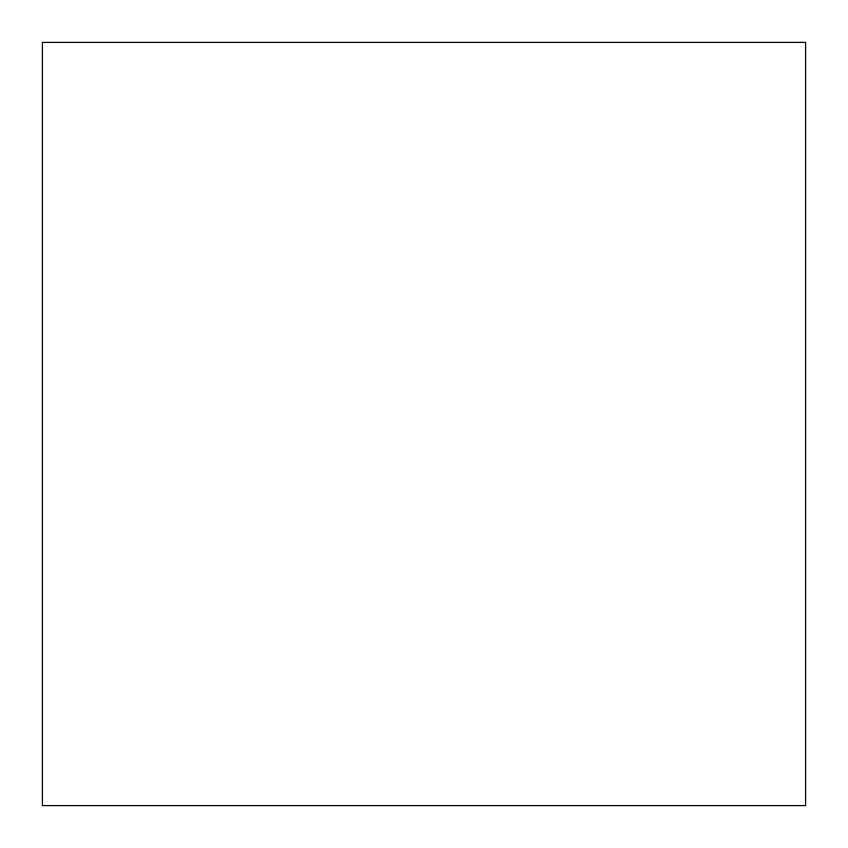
<?xml version="1.0" encoding="UTF-8"?>
<svg xmlns="http://www.w3.org/2000/svg" width="848" height="848" viewBox="0 0 848 848"><rect width="100%" height="100%" fill="white"/><g stroke="black" fill="none" stroke-linecap="round" stroke-linejoin="round"><path stroke-width="1.27" d="M805.6 42.4L42.4 42.4L42.4 805.6L805.6 805.6L805.6 42.4"/></g></svg>
